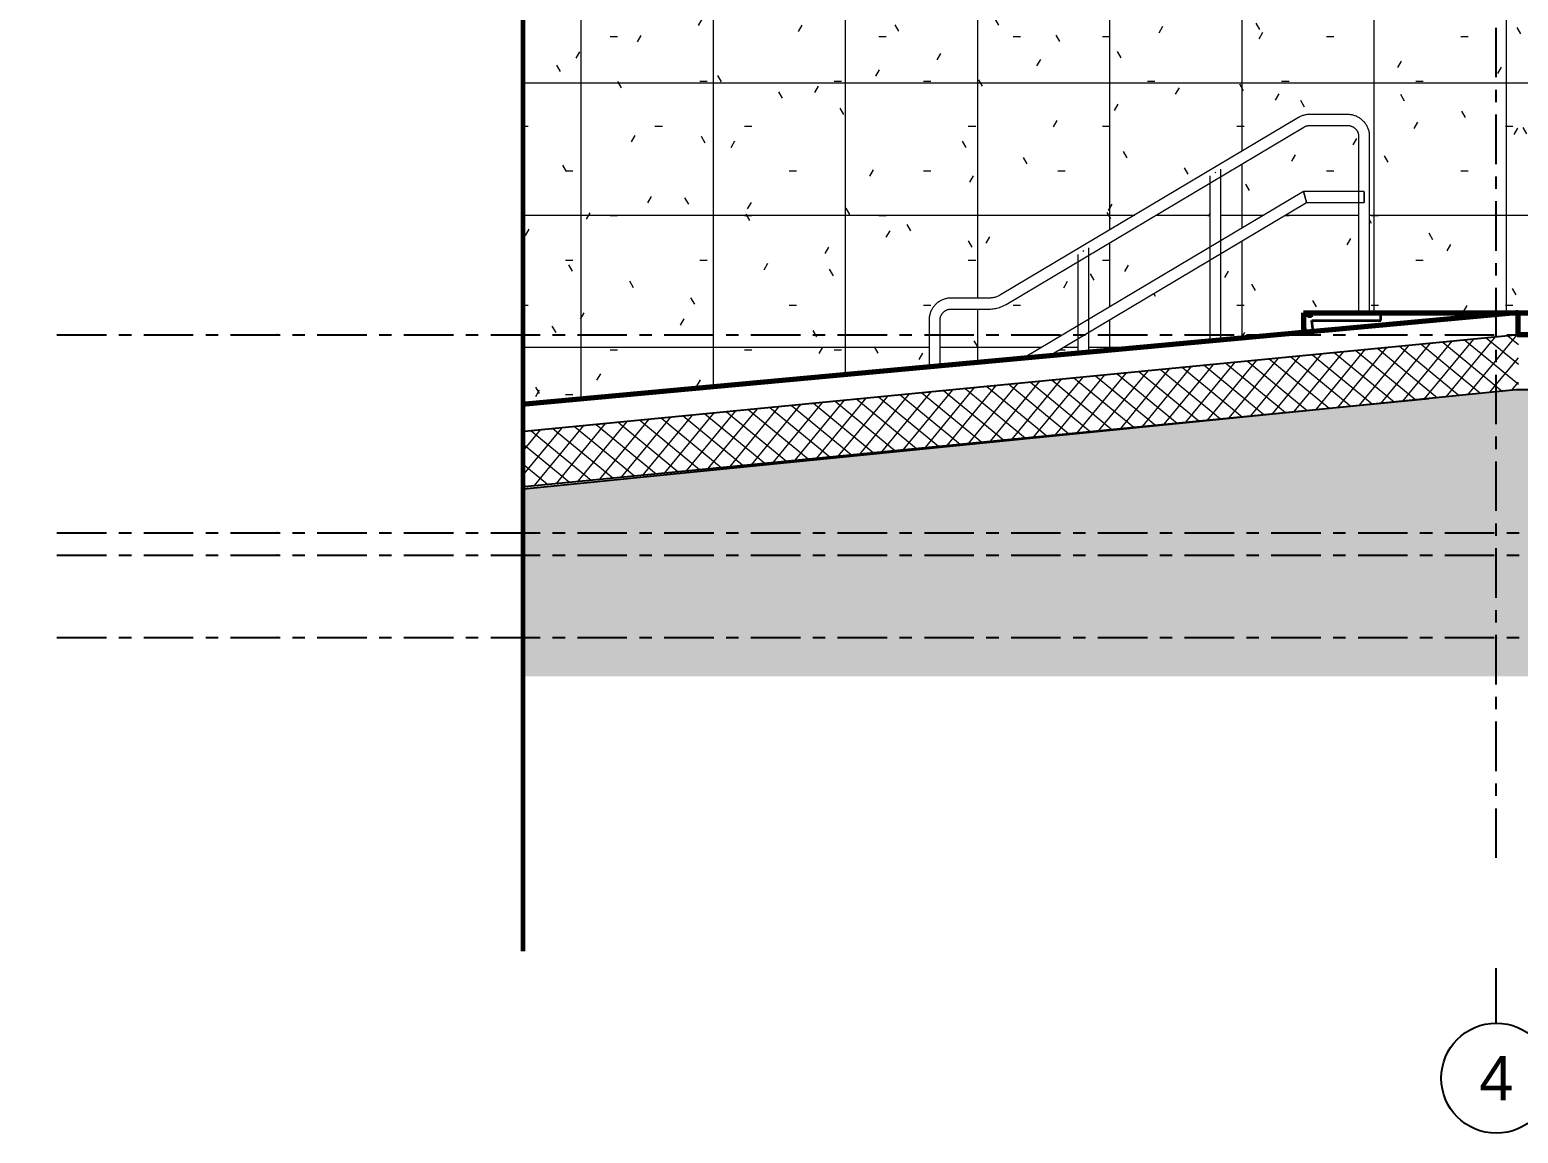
# Model space of a CAD drawing. Header units: millimetres. Extents: x -25371 to 2282244, y -90657 to 147824.
# Drawn here: x 1988280 to 1995037, y -6198 to -1188 of the extents above; entities that cross this region are included whole.
import ezdxf
from ezdxf.enums import TextEntityAlignment as Align
from ezdxf.xclip import XClip

# ---------------------------------------------------------------- set-up
doc = ezdxf.new("R2010")
doc.units = ezdxf.units.MM
doc.header["$XCLIPFRAME"] = 0
doc.set_wipeout_variables(frame=1)
doc.linetypes.add('CENTER', pattern=[50.8, 31.75, -6.35, 6.35, -6.35])
doc.linetypes.add('TA_GL_000.90000', pattern=[2.475, 0.9, -0.225, 0.225, -0.225, 0.9])
doc.layers.add('000 - 0_SYM_DWG_BREAKER_DEF_SUB', color=7, linetype='Continuous', plot=False)
for name, color, linetype in [('000 - 0_SYM_DWG_BREAKER_MAIN_COLOR_1', 7, 'Continuous'), ('000 - 0_SYM_DWG_BREAKER_MAIN_COLOR_40', 7, 'Continuous'), ('000 - 0_SYM_DWG_BREAKER_WIPEOUT_', 7, 'Continuous'), ('000 - 0_SYM_DWG_GRID-BUBBLE_MAIN_COLOR_6', 7, 'Continuous'), ('000 - 0_SYM_DWG_GRIDLINE_MAIN_COLOR_251', 7, 'Continuous'), ('000 - 0_SYM_DWG_SLOPE-SYM_TEXT_COLOR_3', 7, 'Continuous'), ('000 - GRID', 7, 'CENTER')]:
    doc.layers.add(name, color=color, linetype=linetype)
for name, color, linetype, lineweight in [('A-DETL', 7, 'Continuous', 70), ('A-DETL-GENF', 7, 'Continuous', 35), ('A-DETL-THIN', 7, 'Continuous', 25), ('A-FLOR-FNSH', 7, 'Continuous', 70), ('A-FLOR-HRAL', 7, 'Continuous', 35), ('A-FLOR-PATT', 7, 'Continuous', 70), ('A-WALL-PATT', 7, 'Continuous', 50), ('S-STRS-E', 7, 'Continuous', 35), ('WALL-E', 7, 'Continuous', 50)]:
    doc.layers.add(name, color=color, linetype=linetype, lineweight=lineweight)
doc.styles.add('Arial', font='arial.ttf', dxfattribs={"height": 300})
doc.styles.add('TA', font='', dxfattribs={"height": 4.5})
doc.styles.get('TA').set_extended_font_data('Cordia New')

# ---------------------------------------------------------------- blocks, each defined once
blk = doc.blocks.new('Railing - 50mm-5736714-VS01 - ELEVATION 5')
at = {"layer": 'A-FLOR-HRAL', "color": 7, "lineweight": 9}
for p, q in [((10450, 102722), (10450, 101971.5)), ((10475, 102736.9), (10472.9, 102735.6)), ((10477.1, 102738.2), (10475, 102736.9)), ((10500, 101976.8), (10500, 102751.8))]:
    blk.add_line(p, q, dxfattribs=at)
blk = doc.blocks.new('Railing - 50mm-5736712-VS01 - ELEVATION 5')
at = {"layer": 'A-FLOR-HRAL', "color": 7, "lineweight": 9}
for p, q in [((9875, 102379.8), (9872.9, 102378.5)), ((9877.1, 102381.1), (9875, 102379.8)), ((9900, 101920.6), (9900, 102394.6)), ((9850, 102364.9), (9850, 101916))]:
    blk.add_line(p, q, dxfattribs=at)
blk = doc.blocks.new('Railing - Railing-4930035-VS01 - ELEVATION 5')
at = {"color": 7}
for name in ['Railing - 50mm-5736714-VS01 - ELEVATION 5', 'Railing - 50mm-5736712-VS01 - ELEVATION 5']:
    blk.add_blockref(name, (0, 0), dxfattribs=at)
blk = doc.blocks.new('Top Rail Type - Top Rail_Internal_-4930060-VS01 - ELEVATION 5')
at = {"layer": 'A-FLOR-HRAL', "color": 7, "lineweight": 9}
for p, q in [((10851.4, 102985.9), (9498.6, 102180.7)), ((11075, 103000), (10902.5, 103000)), ((9524.2, 102137.8), (10876.9, 102943)), ((10902.5, 102950), (11075, 102950)), ((11125, 102900), (11125, 102100)), ((11175, 102100), (11175, 102900)), ((9447.5, 102166.7), (9275, 102166.7)), ((9275, 102116.7), (9447.5, 102116.7)), ((11150, 102100), (11125.9, 102100)), ((11125.9, 102100), (11150, 102100)), ((11150, 102100), (11174.1, 102100)), ((11174.1, 102100), (11150, 102100)), ((9175, 102066.7), (9175, 101853.6)), ((9225, 101858.2), (9225, 102066.7))]:
    blk.add_line(p, q, dxfattribs=at)
at = {"layer": 'A-FLOR-HRAL', "color": 7, "lineweight": 9, "flags": 128}
for points in [[(10902.5, 103000), (10898.5, 102999.9), (10894.5, 102999.7), (10890.5, 102999.3), (10886.6, 102998.7), (10882.6, 102998), (10878.7, 102997.1), (10874.9, 102996.1), (10871.1, 102994.9), (10867.3, 102993.6), (10863.6, 102992.1), (10859.9, 102990.5), (10856.3, 102988.7), (10852.8, 102986.8), (10851.4, 102985.9)], [(11175, 102900), (11174.9, 102904), (11174.7, 102908), (11174.3, 102912), (11173.7, 102915.9), (11173, 102919.9), (11172.1, 102923.8), (11171.1, 102927.6), (11169.9, 102931.5), (11168.6, 102935.2), (11167.1, 102938.9), (11165.5, 102942.6), (11163.7, 102946.2), (11161.8, 102949.7), (11159.7, 102953.1), (11157.5, 102956.5), (11155.2, 102959.7), (11152.8, 102962.9), (11150.2, 102965.9), (11147.5, 102968.9), (11144.7, 102971.7), (11141.7, 102974.5), (11138.7, 102977.1), (11135.6, 102979.6), (11132.4, 102981.9), (11129, 102984.1), (11125.6, 102986.2), (11122.1, 102988.2), (11118.6, 102990), (11114.9, 102991.7), (11111.2, 102993.2), (11107.5, 102994.6), (11103.7, 102995.8), (11099.8, 102996.9), (11095.9, 102997.8), (11092, 102998.5), (11088, 102999.1), (11084.1, 102999.6), (11080.1, 102999.9), (11076.1, 103000), (11075, 103000)], [(10876.9, 102943), (10878.7, 102944), (10880.5, 102944.9), (10882.3, 102945.7), (10884.1, 102946.5), (10886, 102947.2), (10887.9, 102947.8), (10889.8, 102948.4), (10891.7, 102948.8), (10893.7, 102949.2), (10895.7, 102949.5), (10897.7, 102949.8), (10899.7, 102949.9), (10901.7, 102950), (10902.5, 102950)], [(11075, 102950), (11077, 102950), (11079, 102949.8), (11081, 102949.6), (11083, 102949.4), (11084.9, 102949), (11086.9, 102948.6), (11088.8, 102948.1), (11090.7, 102947.5), (11092.6, 102946.8), (11094.5, 102946.1), (11096.3, 102945.2), (11098.1, 102944.3), (11099.8, 102943.4), (11101.6, 102942.4), (11103.2, 102941.3), (11104.9, 102940.1), (11106.4, 102938.9), (11108, 102937.6), (11109.4, 102936.2), (11110.9, 102934.8), (11112.2, 102933.4), (11113.5, 102931.9), (11114.8, 102930.3), (11116, 102928.7), (11117.1, 102927), (11118.1, 102925.3), (11119.1, 102923.6), (11120, 102921.8), (11120.8, 102920), (11121.6, 102918.1), (11122.3, 102916.2), (11122.9, 102914.3), (11123.4, 102912.4), (11123.9, 102910.5), (11124.3, 102908.5), (11124.6, 102906.5), (11124.8, 102904.5), (11124.9, 102902.5), (11125, 102900.5), (11125, 102900)], [(9498.6, 102180.7), (9495.2, 102178.8), (9491.6, 102176.9), (9488, 102175.2), (9484.3, 102173.7), (9480.5, 102172.3), (9476.7, 102171), (9472.9, 102169.9), (9469, 102169), (9465.1, 102168.2), (9461.1, 102167.6), (9457.2, 102167.1), (9453.2, 102166.8), (9449.2, 102166.7), (9447.5, 102166.7)], [(9275, 102166.7), (9271, 102166.6), (9267, 102166.3), (9263, 102165.9), (9259.1, 102165.4), (9255.1, 102164.7), (9251.2, 102163.8), (9247.4, 102162.8), (9243.5, 102161.6), (9239.8, 102160.3), (9236.1, 102158.8), (9232.4, 102157.1), (9228.8, 102155.4), (9225.3, 102153.4), (9221.9, 102151.4), (9218.5, 102149.2), (9215.3, 102146.9), (9212.1, 102144.4), (9209.1, 102141.8), (9206.1, 102139.2), (9203.3, 102136.3), (9200.5, 102133.4), (9197.9, 102130.4), (9195.4, 102127.2), (9193.1, 102124), (9190.9, 102120.7), (9188.8, 102117.3), (9186.8, 102113.8), (9185, 102110.2), (9183.3, 102106.6), (9181.8, 102102.9), (9180.4, 102099.1), (9179.2, 102095.3), (9178.1, 102091.5), (9177.2, 102087.6), (9176.5, 102083.7), (9175.9, 102079.7), (9175.4, 102075.7), (9175.1, 102071.7), (9175, 102067.7), (9175, 102066.7)], [(9225, 102066.7), (9225, 102068.7), (9225.2, 102070.7), (9225.4, 102072.7), (9225.6, 102074.6), (9226, 102076.6), (9226.4, 102078.6), (9226.9, 102080.5), (9227.5, 102082.4), (9228.2, 102084.3), (9228.9, 102086.1), (9229.8, 102088), (9230.7, 102089.8), (9231.6, 102091.5), (9232.6, 102093.2), (9233.7, 102094.9), (9234.9, 102096.5), (9236.1, 102098.1), (9237.4, 102099.6), (9238.8, 102101.1), (9240.2, 102102.5), (9241.6, 102103.9), (9243.1, 102105.2), (9244.7, 102106.4), (9246.3, 102107.6), (9248, 102108.7), (9249.7, 102109.8), (9251.4, 102110.8), (9253.2, 102111.7), (9255, 102112.5), (9256.9, 102113.3), (9258.8, 102114), (9260.7, 102114.6), (9262.6, 102115.1), (9264.5, 102115.6), (9266.5, 102115.9), (9268.5, 102116.2), (9270.5, 102116.5), (9272.5, 102116.6), (9274.5, 102116.7), (9275, 102116.7)], [(9447.5, 102116.7), (9453.5, 102116.8), (9459.5, 102117.1), (9465.4, 102117.7), (9471.4, 102118.6), (9477.3, 102119.7), (9483.1, 102121), (9488.9, 102122.5), (9494.7, 102124.3), (9500.3, 102126.3), (9505.9, 102128.5), (9511.4, 102131), (9516.8, 102133.6), (9522, 102136.5), (9524.2, 102137.8)]]:
    blk.add_lwpolyline(points, dxfattribs=at)
blk = doc.blocks.new('Generic Models 2 - Generic Models 45-5662310-VS01 - ELEVATION 5')
at = {"layer": 'A-DETL', "color": 7}
blk.add_line((15229.7, 102000), (11845, 102000), dxfattribs=at)
blk.add_line((15229.7, 102000), (11845, 102000), dxfattribs=at)
blk = doc.blocks.new('Handrail Type - Handrail_Internal_-5736255-VS01 - ELEVATION 5')
at = {"layer": 'A-FLOR-HRAL', "color": 7, "lineweight": 9}
for p, q in [((10875, 102650), (9603.6, 101893.2)), ((11075, 102650), (10875, 102650)), ((11150, 102650), (11075, 102650)), ((9719.4, 101903.9), (10888.8, 102600)), ((10888.8, 102600), (11075, 102600)), ((11075, 102600), (11150, 102600))]:
    blk.add_line(p, q, dxfattribs=at)
for start_param, end_param in [(4.712389, 6.021386), (0.261799, 1.570796), (1.570796, 2.879793), (3.403392, 4.712389)]:
    blk.add_ellipse((11150, 102625), major_axis=(0, 25), ratio=0.000002, start_param=start_param, end_param=end_param, dxfattribs=at)
for points, knots in [([(10881.9, 102625), (10881.3, 102627.2), (10880.1, 102631.5), (10878.4, 102637.6), (10877, 102642.9), (10875.5, 102648.2), (10875, 102650), (10875, 102650)], [0, 0, 0, 0, 0.0833333, 0.1666667, 0.25, 0.3333333, 0.5, 0.5, 0.5, 0.5]), ([(10888.8, 102600), (10888.8, 102600), (10888.3, 102601.8), (10886.8, 102607.1), (10885.4, 102612.4), (10883.7, 102618.5), (10882.5, 102622.8), (10881.9, 102625)], [0.5, 0.5, 0.5, 0.5, 0.6666667, 0.75, 0.8333333, 0.9166667, 1, 1, 1, 1])]:
    blk.add_open_spline(points, degree=3, knots=knots, dxfattribs=at)
for points in [[(10875.2, 102649.1), (10875.4, 102648.6), (10875.9, 102646.9), (10877, 102642.9), (10878.4, 102637.6), (10880.1, 102631.5), (10881.3, 102627.2), (10881.9, 102625)], [(10881.9, 102625), (10882.5, 102622.8), (10883.7, 102618.5), (10885.4, 102612.4), (10886.8, 102607.1), (10887.9, 102603.1), (10888.4, 102601.4), (10888.5, 102600.9)]]:
    blk.add_open_spline(points, degree=3, dxfattribs=at)
blk = doc.blocks.new('C-1-VS01-AR-2563-01 -C_20260615-163154_ELEVATION_5_EX')
at = {"layer": 'A-DETL-GENF', "lineweight": 9}
h = blk.add_hatch(dxfattribs=at)
h.set_pattern_fill('FP_19', style=0, pattern_type=2)
h.set_pattern_definition([(45, (-88633.94, 0), (0, 449.0128), [317.5, -317.5]), (45, (-88718.13, 84.2), (0, 449.0128), [317.5, -317.5]), (45, (-88802.32, 168.38), (0, 449.0128), [317.5, -317.5]), (135, (-88802.32, 224.5), (-449.0128, 3e-14), [317.5, -317.5]), (135, (-88718.13, 308.7), (-449.0128, 3e-14), [317.5, -317.5]), (135, (-88633.94, 392.9), (-449.0128, 3e-14), [317.5, -317.5])])
h.paths.add_polyline_path([(-13075.6, 100449.8), (13005.2, 100449.8), (13005.2, 100926.2), (10104.7, 101349), (5521.5, 101750), (3920.8, 101750), (3920.8, 101400), (3220.8, 101400), (3220.8, 101750), (-10467.4, 101750), (-19967.4, 100800), (-32107.6, 100800), (-32107.6, 100449.8), (-13251.8, 100449.8)])
at = {"layer": 'A-FLOR-PATT', "lineweight": 9}
h = blk.add_hatch(dxfattribs=at)
h.set_pattern_fill('FP_7', angle=45, style=0, pattern_type=2)
h.set_pattern_definition([(230.556, (-15596.36, 101500), (54.0572, -44.4727), []), (320.556, (-15596.36, 101500), (44.4727, 54.0572), [])])
h.paths.add_polyline_path([(-20736.4, 100800), (-20222.4, 100800), (-10456.4, 101750), (-10456.4, 102000), (-20736.4, 101000), (-20736.4, 100831.5)])
at = {"layer": 'A-WALL-PATT', "lineweight": 9}
h = blk.add_hatch(dxfattribs=at)
h.set_pattern_fill('FP_9', style=0, pattern_type=2)
h.set_pattern_definition([(0, (-88633.94, 0), (812.8, 203.2), [33.528, -576.072, 33.528, -576.072, -3251.2]), (0, (-88633.94, 0), (812.8, 203.2), [-1219.2, 33.528, -1185.672, 33.528, -576.072, -1422.4]), (0, (-88633.94, 0), (812.8, 203.2), [-3048, 33.528, -372.872, 33.528, -982.472]), (120, (-88329.14, 101.6), (-582.37636, 602.30545), [33.528, -576.072, 33.528, -3827.272]), (120, (-88329.14, 101.6), (-582.37636, 602.30545), [-643.128, -576.072, 33.528, -1185.672, -2032]), (120, (-88329.14, 101.6), (-582.37636, 602.30545), [-2438.4, 33.528, -576.072, 33.528, -1388.872]), (120, (-88329.14, 101.6), (-582.37636, 602.30545), [-3081.528, -372.872, 33.528, -982.472]), (240, (-88227.54, 508), (-230.42364, -805.50545), [33.528, -576.072, 33.528, -576.072, -3251.2]), (240, (-88227.54, 508), (-230.42364, -805.50545), [-1219.2, 33.528, -1185.672, 33.528, -576.072, -1422.4]), (240, (-88227.54, 508), (-230.42364, -805.50545), [-3048, 33.528, -372.872, 33.528, -982.472])])
h.paths.add_polyline_path([(-20736.5, 101100), (-20727.4, 101100), (-20727.4, 101151.2), (-18502.3, 101356.9), (-18503.5, 103570), (-20836.4, 103570), (-20836.4, 101102), (-20736.5, 101102)])
h.paths.add_polyline_path([(-17128.4, 101100), (-16967.4, 101100), (-15542.7, 101242.8), (-16781.8, 101131.2)])
h.paths.add_polyline_path([(-18404.7, 101366), (-13131.4, 101853.6), (-13130.5, 102073.8), (-13128, 102091.5), (-13118.6, 102115.2), (-13112.2, 102125.1), (-13095.1, 102143.4), (-13090.8, 102146.6), (-13075.6, 102155.9), (-13053.1, 102164.1), (-13024.8, 102166.7), (-12851.2, 102167.6), (-12831.8, 102170.8), (-12801.3, 102184.5), (-11448.6, 102988.6), (-11426.3, 102997.2), (-11401.5, 103000), (-11224.2, 102999.1), (-11206.5, 102996.7), (-11182.8, 102987.2), (-11172.9, 102980.9), (-11154.6, 102963.8), (-11151.4, 102959.4), (-11142.3, 102944.5), (-11133.9, 102921.7), (-11131.4, 102893.4), (-11131.4, 102100), (-10406.4, 102100), (-10406.4, 103570), (-18404.2, 103570), (-18404.6, 101404.1)])
h.paths.add_polyline_path([(-13081.4, 101858.2), (-12702.7, 101893.2), (-12456, 102040.1), (-12456.4, 102331.7), (-12788.5, 102134.9), (-12820.4, 102122.1), (-12858.9, 102116.7), (-13031.4, 102116.7), (-13046.7, 102113.9), (-13059.8, 102107.6), (-13070.8, 102096.6), (-13075.6, 102089.7), (-13080.2, 102078.1), (-13081.4, 102066.7), (-13081.4, 101881.3)])
h.paths.add_polyline_path([(-12587, 101903.9), (-12456, 101916), (-12456.4, 101981.7), (-12546.9, 101927.8)])
h.paths.add_polyline_path([(-12406.7, 101920.6), (-11856.2, 101971.5), (-11856.4, 102338.8), (-12406.7, 102011.2), (-12406.7, 101976.8)])
h.paths.add_polyline_path([(-11806.5, 101976.1), (-11431.4, 102010.8), (-11431.4, 102100), (-11181.4, 102100), (-11181.4, 102600), (-11418.5, 102599.5), (-11806.7, 102368.4), (-11806.5, 101976.8)])
h.paths.add_polyline_path([(-12406.8, 102069.4), (-11855.9, 102397.3), (-11856.4, 102688.8), (-12407, 102361.1), (-12406.8, 102072.2)])
h.paths.add_polyline_path([(-11806.8, 102426.5), (-11429.3, 102650), (-11181.4, 102650), (-11182.5, 102909.2), (-11184.1, 102915.4), (-11190.4, 102928.4), (-11201.4, 102939.5), (-11206.9, 102943.7), (-11219.9, 102948.9), (-11231.4, 102950), (-11410.1, 102949.3), (-11419.5, 102947.4), (-11435.8, 102939.2), (-11807, 102718.2), (-11806.8, 102454)])
h.paths.add_polyline_path([(-11182.9, 102912.6), (-11184.1, 102916.2), (-11183, 102912.9)])
h = blk.add_hatch(dxfattribs=at)
h.set_pattern_fill('FP_10', style=0, pattern_type=2)
h.set_pattern_definition([(0, (-9616.63, 99970), (0, 600), []), (90, (-9616.63, 99970), (-600, 4e-14), [])])
h.paths.add_polyline_path([(-20736.5, 101100), (-20727.4, 101100), (-20727.4, 101151.2), (-18502.3, 101356.9), (-18503.5, 103570), (-20836.4, 103570), (-20836.4, 101102), (-20736.5, 101102)])
h.paths.add_polyline_path([(-17128.4, 101100), (-16967.4, 101100), (-15542.7, 101242.8), (-16781.8, 101131.2)])
h.paths.add_polyline_path([(-18404.7, 101366), (-13131.4, 101853.6), (-13130.5, 102073.8), (-13128, 102091.5), (-13118.6, 102115.2), (-13112.2, 102125.1), (-13095.1, 102143.4), (-13090.8, 102146.6), (-13075.6, 102155.9), (-13053.1, 102164.1), (-13024.8, 102166.7), (-12851.2, 102167.6), (-12831.8, 102170.8), (-12801.3, 102184.5), (-11448.6, 102988.6), (-11426.3, 102997.2), (-11401.5, 103000), (-11224.2, 102999.1), (-11206.5, 102996.7), (-11182.8, 102987.2), (-11172.9, 102980.9), (-11154.6, 102963.8), (-11151.4, 102959.4), (-11142.3, 102944.5), (-11133.9, 102921.7), (-11131.4, 102893.4), (-11131.4, 102100), (-10406.4, 102100), (-10406.4, 103570), (-18404.2, 103570), (-18404.6, 101404.1)])
h.paths.add_polyline_path([(-13081.4, 101858.2), (-12702.7, 101893.2), (-12456, 102040.1), (-12456.4, 102331.7), (-12788.5, 102134.9), (-12820.4, 102122.1), (-12858.9, 102116.7), (-13031.4, 102116.7), (-13046.7, 102113.9), (-13059.8, 102107.6), (-13070.8, 102096.6), (-13075.6, 102089.7), (-13080.2, 102078.1), (-13081.4, 102066.7), (-13081.4, 101881.3)])
h.paths.add_polyline_path([(-12587, 101903.9), (-12456, 101916), (-12456.4, 101981.7), (-12546.9, 101927.8)])
h.paths.add_polyline_path([(-12406.7, 101920.6), (-11856.2, 101971.5), (-11856.4, 102338.8), (-12406.7, 102011.2), (-12406.7, 101976.8)])
h.paths.add_polyline_path([(-11806.5, 101976.1), (-11431.4, 102010.8), (-11431.4, 102100), (-11181.4, 102100), (-11181.4, 102600), (-11418.5, 102599.5), (-11806.7, 102368.4), (-11806.5, 101976.8)])
h.paths.add_polyline_path([(-12406.8, 102069.4), (-11855.9, 102397.3), (-11856.4, 102688.8), (-12407, 102361.1), (-12406.8, 102072.2)])
h.paths.add_polyline_path([(-11806.8, 102426.5), (-11429.3, 102650), (-11181.4, 102650), (-11182.5, 102909.2), (-11184.1, 102915.4), (-11190.4, 102928.4), (-11201.4, 102939.5), (-11206.9, 102943.7), (-11219.9, 102948.9), (-11231.4, 102950), (-11410.1, 102949.3), (-11419.5, 102947.4), (-11435.8, 102939.2), (-11807, 102718.2), (-11806.8, 102454)])
h.paths.add_polyline_path([(-11182.9, 102912.6), (-11184.1, 102916.2), (-11183, 102912.9)])
at = {"layer": 'A-DETL', "color": 7}
for p, q in [((-10466.8, 102100), (-20727.4, 101151.2)), ((-11431.4, 102100), (-7076.7, 102100)), ((-11431.4, 102100), (-11431.4, 102010.8)), ((-10457.4, 102100), (-10466.8, 102100)), ((-10457.4, 102000), (-10457.4, 102100))]:
    blk.add_line(p, q, dxfattribs=at)
at = {"layer": 'A-DETL-THIN', "color": 7}
for p, q in [((-10467.4, 101750), (-19967.4, 100800)), ((3220.8, 101750), (-10467.4, 101750))]:
    blk.add_line(p, q, dxfattribs=at)
at = {"layer": 'A-FLOR-FNSH', "color": 7, "lineweight": 25}
for p, q in [((-10456.4, 102000), (-20736.4, 101000)), ((-20222.4, 100800), (-10862.3, 101710.5))]:
    blk.add_line(p, q, dxfattribs=at)
at = {"layer": 'S-STRS-E', "color": 7}
for p, q in [((-11424.4, 102100), (-11431.4, 102100)), ((-11431.4, 102100), (-11431.4, 102075)), ((-11431.4, 102075), (-11431.4, 102100)), ((-11424.4, 102097.5), (-11424.4, 102100)), ((-11415.4, 102100), (-11422.4, 102100)), ((-11422.4, 102100), (-11422.4, 102097.5)), ((-11415.4, 102097.5), (-11415.4, 102100)), ((-11406.4, 102100), (-11413.4, 102100)), ((-11413.4, 102100), (-11413.4, 102097.5)), ((-11406.4, 102097.5), (-11406.4, 102100)), ((-11397.4, 102100), (-11404.4, 102100)), ((-11404.4, 102100), (-11404.4, 102097.5)), ((-11397.4, 102097.5), (-11397.4, 102100)), ((-11388.4, 102100), (-11395.4, 102100)), ((-11395.4, 102100), (-11395.4, 102097.5)), ((-11388.4, 102097.5), (-11388.4, 102100)), ((-11381.4, 102100), (-11386.4, 102100)), ((-11386.4, 102100), (-11386.4, 102097.5)), ((-11381.4, 102095), (-11381.4, 102100)), ((-11080.7, 102100), (-11380.9, 102100)), ((-11380.9, 102100), (-11380.9, 102094.5)), ((-11080.7, 102065), (-11080.7, 102100)), ((-11431.4, 102075), (-11426.4, 102075)), ((-11425.9, 102074.5), (-11431.4, 102074.5)), ((-11431.4, 102074.5), (-11431.4, 102067)), ((-11431.4, 102067), (-11431.4, 102074.5)), ((-11431.4, 102067), (-11429.4, 102065)), ((-11429.4, 102065), (-11428.4, 102065)), ((-11428.4, 102065), (-11422.6, 102011.6)), ((-11426.4, 102075), (-11426.4, 102095)), ((-11426.4, 102095), (-11405.4, 102095)), ((-11405.9, 102094.5), (-11425.9, 102094.5)), ((-11425.9, 102094.5), (-11425.9, 102074.5)), ((-11422.4, 102097.5), (-11424.4, 102097.5)), ((-11413.4, 102097.5), (-11415.4, 102097.5)), ((-11411.9, 102082), (-11411.9, 102085.5)), ((-11411.9, 102085.5), (-11405.9, 102085.5)), ((-11395.9, 102082), (-11411.9, 102082)), ((-11405.4, 102085), (-11411.4, 102085)), ((-11411.4, 102085), (-11411.4, 102082.5)), ((-11411.4, 102082.5), (-11396.4, 102082.5)), ((-11404.4, 102097.5), (-11406.4, 102097.5)), ((-11405.9, 102085.5), (-11405.9, 102094.5)), ((-11405.4, 102095), (-11405.4, 102085)), ((-11402.4, 102085), (-11402.4, 102095)), ((-11402.4, 102095), (-11381.4, 102095)), ((-11396.4, 102085), (-11402.4, 102085)), ((-11380.9, 102094.5), (-11401.9, 102094.5)), ((-11401.9, 102094.5), (-11401.9, 102085.5)), ((-11401.9, 102085.5), (-11395.9, 102085.5)), ((-11395.4, 102097.5), (-11397.4, 102097.5)), ((-11396.4, 102082.5), (-11396.4, 102085)), ((-11395.9, 102085.5), (-11395.9, 102082)), ((-11387.7, 102014.8), (-11393.2, 102065)), ((-11393.2, 102065), (-11080.7, 102065)), ((-11386.4, 102097.5), (-11388.4, 102097.5))]:
    blk.add_line(p, q, dxfattribs=at)
at = {"layer": 'WALL-E', "color": 7}
for p, q in [((-18453.5, 101361.4), (-10466.8, 102100)), ((-10466.8, 102100), (-10457.4, 102100)), ((-10457.4, 102100), (-10457.4, 102000))]:
    blk.add_line(p, q, dxfattribs=at)
at = {"layer": 'A-DETL', "color": 7}
blk.add_blockref('Generic Models 2 - Generic Models 45-5662310-VS01 - ELEVATION 5', (-22306.4, 0), dxfattribs=at)
at = {"layer": 'A-FLOR-HRAL', "color": 7, "lineweight": 9}
for name in ['Top Rail Type - Top Rail_Internal_-4930060-VS01 - ELEVATION 5', 'Handrail Type - Handrail_Internal_-5736255-VS01 - ELEVATION 5']:
    blk.add_blockref(name, (-22306.4, 0), dxfattribs=at)
at = {"layer": 'A-FLOR-HRAL', "color": 7}
blk.add_blockref('Railing - Railing-4930035-VS01 - ELEVATION 5', (-22306.4, 0), dxfattribs=at)
blk = doc.blocks.new('*U2264')
at = {"color": 7}
blk.add_wipeout([(36.08, -120), (0, -120), (0, -3.75), (-0.11, -3.43), (-0.29, -3.15), (-0.51, -2.9), (-0.78, -2.69), (-1.09, -2.54), (-1.41, -2.45), (-1.75, -2.42), (-2.08, -2.46), (-2.4, -2.56), (-2.7, -2.71), (0, 0), (2.69, 2.69), (2.39, 2.54), (2.07, 2.45), (1.73, 2.42), (1.4, 2.46), (1.08, 2.55), (0.78, 2.7), (0.52, 2.9), (0.29, 3.15), (0.12, 3.44), (0, 3.75), (0, 94.23), (36.08, 94.23), (36.09, 3.75), (36.2, 3.44), (36.38, 3.15), (36.6, 2.9), (36.87, 2.7), (37.16, 2.55), (37.48, 2.46), (37.82, 2.42), (38.15, 2.45), (38.47, 2.54), (38.77, 2.69), (36.08, 0), (33.38, -2.71), (33.68, -2.56), (34, -2.46), (34.34, -2.42), (34.67, -2.45), (35, -2.54), (35.3, -2.69), (35.57, -2.9), (35.79, -3.15), (35.97, -3.43), (36.09, -3.75)], dxfattribs=at).dxf.layer = '000 - 0_SYM_DWG_BREAKER_WIPEOUT_'
at = {"layer": '000 - 0_SYM_DWG_BREAKER_DEF_SUB', "color": 7}
blk.add_line((0, 0), (36.08, 0), dxfattribs=at)
at = {"layer": '000 - 0_SYM_DWG_BREAKER_MAIN_COLOR_1', "color": 7, "linetype": 'ByBlock', "lineweight": -2}
blk.add_line((-6.18, -6.2), (6.18, 6.2), dxfattribs=at)
blk.add_lwpolyline([(0, -120), (0, -3.75), (-0.11, -3.43), (-0.29, -3.15), (-0.51, -2.9), (-0.78, -2.69), (-1.09, -2.54), (-1.41, -2.45), (-1.75, -2.42), (-2.08, -2.46), (-2.4, -2.56), (-2.7, -2.71), (0, 0), (2.69, 2.69), (2.39, 2.54), (2.07, 2.45), (1.73, 2.42), (1.4, 2.46), (1.08, 2.55), (0.78, 2.7), (0.52, 2.9), (0.29, 3.15), (0.12, 3.44), (0, 3.75), (0, 94.23)], dxfattribs=at)
blk.add_point((0, 0), dxfattribs=at)
blk = doc.blocks.new('*U459')
at = {"layer": '000 - 0_SYM_DWG_GRID-BUBBLE_MAIN_COLOR_6', "color": 7}
blk.add_line((35, 0), (30, 0), dxfattribs=at)
blk.add_circle((40, 0), 5, dxfattribs=at)
at = {"layer": '000 - 0_SYM_DWG_GRIDLINE_MAIN_COLOR_251', "color": 7, "linetype": 'ByBlock', "ltscale": 5}
blk.add_line((20, 0), (-181.5, 0), dxfattribs=at)
at = {"layer": '000 - 0_SYM_DWG_GRIDLINE_MAIN_COLOR_251', "color": 7}
for p in [(-161.5, 0), (0, 0)]:
    blk.add_point(p, dxfattribs=at)
at = {"color": 7, "style": 'TA', "flags": 1}
blk.add_attdef('LOCATION', (6, -6), '', height=4.5, rotation=270, dxfattribs=at)
at = {"layer": '000 - 0_SYM_DWG_SLOPE-SYM_TEXT_COLOR_3', "color": 7, "style": 'Arial'}
blk.add_attdef('GRID-HEAD', text='', height=4, rotation=90, dxfattribs=at).set_placement((40, 0), align=Align.MIDDLE_CENTER)
blk = doc.blocks.new('*U2261')
at = {"layer": '000 - 0_SYM_DWG_GRIDLINE_MAIN_COLOR_251', "color": 7, "linetype": 'ByBlock', "ltscale": 5}
blk.add_line((20, 0), (-529.29, 0), dxfattribs=at)
at = {"layer": '000 - 0_SYM_DWG_GRIDLINE_MAIN_COLOR_251', "color": 7}
blk.add_point((0, 0), dxfattribs=at)
at = {"color": 7, "style": 'TA', "flags": 1}
blk.add_attdef('LOCATION', (6, -6), '', height=4.5, rotation=270, dxfattribs=at)
blk = doc.blocks.new('C-1-VS01_REV00_20260615-231813_ELEVATION_5_DIMS-1')
at = {"layer": '000 - GRID', "color": 7, "linetype": 'TA_GL_000.90000', "xscale": 50.00000000000004, "yscale": 50.00000000000004, "zscale": 50.00000000000004, "rotation": 270}
blk.add_blockref('*U459', (-10556.4, 100625), dxfattribs=at).add_auto_attribs({'GRID-HEAD': '4'})
at = {"layer": '000 - GRID', "color": 7, "linetype": 'TA_GL_000.90000', "xscale": 50.00000000000004, "yscale": 50.00000000000004, "zscale": 50.00000000000004, "rotation": 180}
for p in [(-16090.4, 102000), (-16090.4, 101100), (-16090.4, 101000), (-16090.4, 100625)]:
    blk.add_blockref('*U2261', p, dxfattribs=at)

msp = doc.modelspace()

# ---------------------------------------------------------------- block references
at = {"color": 7}
ref = msp.add_blockref('C-1-VS01-AR-2563-01 -C_20260615-163154_ELEVATION_5_EX', (2005494.348, -104572.744), dxfattribs=at)
XClip(ref).set_block_clipping_path([(-15062.045118507, 95079.2292497061), (12597.8195706429, 115145.365818867)])

# ---------------------------------------------------------------- next in the draw order: block references
at = {"layer": '000 - 0_SYM_DWG_BREAKER_MAIN_COLOR_40', "color": 7, "lineweight": 60, "xscale": -50, "yscale": -50, "zscale": 50}
msp.add_blockref('*U2264', (1990518.688, -660.244), dxfattribs=at)

# ---------------------------------------------------------------- next in the draw order: block references
at = {"color": 7}
msp.add_blockref('C-1-VS01_REV00_20260615-231813_ELEVATION_5_DIMS-1', (2005494.348, -104572.744), dxfattribs=at)

doc.saveas('drawing.dxf')
